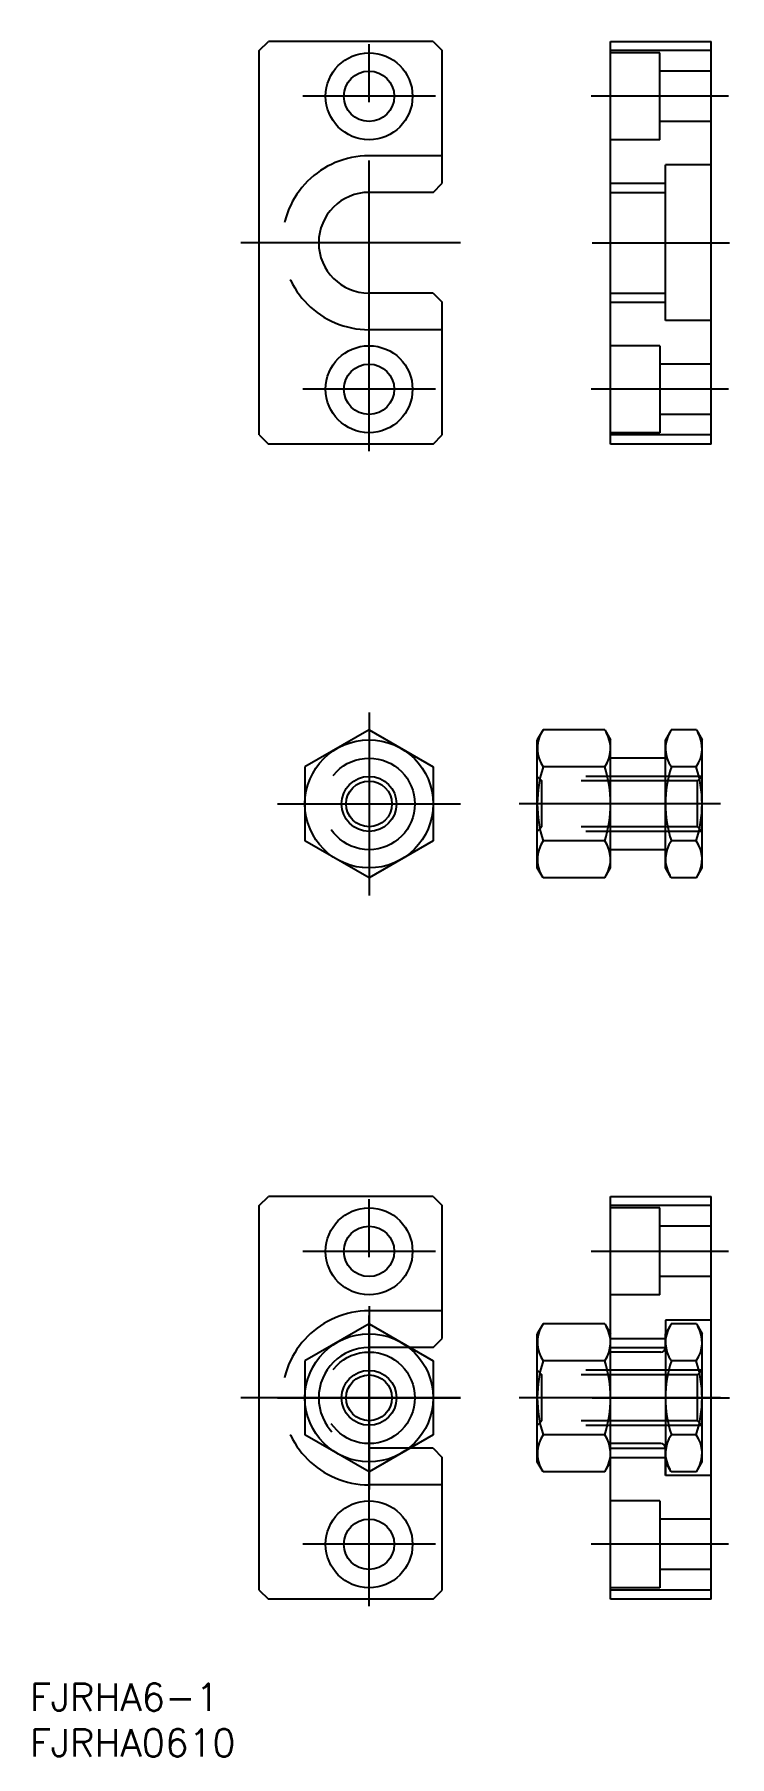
# Model space of a CAD drawing. Extents: x -37 to 39, y -39 to 149.
import ezdxf

# ---------------------------------------------------------------- set-up
doc = ezdxf.new("R2010")
doc.units = 0
doc.linetypes.add('CENTER', pattern=[50.8, 31.75, -6.35, 6.35, -6.35])
doc.linetypes.add('DASHED', pattern=[19.05, 12.7, -6.35])
doc.layers.get('0').update_dxf_attribs({"linetype": 'CONTINUOUS'})
doc.layers.add('CENTER', color=1, linetype='CENTER')
doc.styles.get("Standard").update_dxf_attribs({"font": 'txt.shx', "height": 3, "bigfont": 'bigfont.shx'})

# ---------------------------------------------------------------- blocks, each defined once
blk = doc.blocks.new('*U23')
at = {"color": 7, "linetype": 'CONTINUOUS'}
blk.add_text('FJRHA6-1', height=3, dxfattribs=at).set_placement((-37.07, -34.19))
blk = doc.blocks.new('*U24')
at = {"color": 7, "linetype": 'CONTINUOUS'}
blk.add_text('FJRHA0610', height=3, dxfattribs=at).set_placement((-37.07, -39.19))

msp = doc.modelspace()

# ---------------------------------------------------------------- linework, layer by layer
at = {"color": 7, "linetype": 'CONTINUOUS'}
for p, q in [((-12, 147.18), (-11, 148.18)), ((-12, 105.18), (-12, 147.18)), ((7, 148.18), (-11, 148.18)), ((7, 148.18), (8, 147.18)), ((8, 132.68), (8, 147.18)), ((26.38, 148.18), (37.38, 148.18)), ((26.38, 104.18), (26.38, 148.18)), ((37.38, 147.18), (26.38, 147.18)), ((37.38, 147.18), (26.38, 147.18)), ((37.38, 147.18), (26.38, 147.18)), ((37.38, 104.18), (37.38, 148.18)), ((32.38, 117.68), (32.38, 134.68)), ((37.38, 134.68), (32.38, 134.68)), ((37.38, 134.68), (32.38, 134.68)), ((7, 131.68), (0, 131.68)), ((7, 131.68), (8, 132.68)), ((26.38, 132.68), (32.38, 132.68)), ((26.38, 131.68), (32.38, 131.68)), ((7, 120.68), (0, 120.68)), ((7, 120.68), (8, 119.68)), ((26.38, 120.68), (32.38, 120.68)), ((8, 105.18), (8, 119.68)), ((26.38, 119.68), (32.38, 119.68)), ((37.38, 117.68), (32.38, 117.68)), ((37.38, 117.68), (32.38, 117.68)), ((-12, 105.18), (-11, 104.18)), ((7, 104.18), (-11, 104.18)), ((7, 104.18), (8, 105.18)), ((37.38, 105.18), (26.38, 105.18)), ((37.38, 105.18), (26.38, 105.18)), ((37.38, 104.18), (26.38, 104.18)), ((-12, 21), (-11, 22)), ((-12, -21), (-12, 21)), ((7, 22), (-11, 22)), ((7, 22), (8, 21)), ((8, 6.5), (8, 21)), ((26.38, 22), (37.38, 22)), ((26.38, -22), (26.38, 22)), ((37.38, 21), (26.38, 21)), ((37.38, 21), (26.38, 21)), ((37.38, 21), (26.38, 21)), ((37.38, -22), (37.38, 22)), ((37.38, 8.5), (32.38, 8.5)), ((37.38, 8.5), (32.38, 8.5)), ((32.38, 8.5), (32.38, -8.5)), ((7, 5.5), (8, 6.5)), ((26.38, 6.5), (32.38, 6.5)), ((7, 5.5), (4.47, 5.5)), ((26.38, 5.5), (32.38, 5.5)), ((7, -5.5), (4.47, -5.5)), ((7, -5.5), (8, -6.5)), ((26.38, -5.5), (32.38, -5.5)), ((32.38, -8.5), (32.38, -5.5)), ((8, -21), (8, -6.5)), ((26.38, -6.5), (32.38, -6.5)), ((37.38, -8.5), (32.38, -8.5)), ((37.38, -8.5), (32.38, -8.5)), ((-12, -21), (-11, -22)), ((7, -22), (-11, -22)), ((7, -22), (8, -21)), ((37.38, -21), (26.38, -21)), ((37.38, -21), (26.38, -21)), ((37.38, -22), (26.38, -22))]:
    msp.add_line(p, q, dxfattribs=at)
at = {"color": 3, "linetype": 'DASHED'}
for p, q in [((32.78, 147.18), (26.38, 147.18)), ((32.78, 147.18), (26.38, 147.18)), ((32.78, 147.18), (26.38, 147.18)), ((31.78, 146.93), (26.38, 146.93)), ((31.78, 137.43), (31.78, 146.93)), ((37.38, 144.93), (31.78, 144.93)), ((37.38, 139.43), (31.78, 139.43)), ((31.78, 137.43), (26.38, 137.43)), ((8, 135.68), (0, 135.68)), ((8, 116.68), (0, 116.68)), ((31.78, 114.93), (26.38, 114.93)), ((31.78, 114.93), (31.78, 105.43)), ((37.38, 112.93), (31.78, 112.93)), ((37.38, 107.43), (31.78, 107.43)), ((31.78, 105.43), (26.38, 105.43)), ((32.78, 105.18), (26.38, 105.18)), ((32.78, 105.18), (26.38, 105.18)), ((36.38, 67.89), (18.38, 67.89)), ((18.38, 67.89), (18.88, 67.39)), ((36.38, 67.89), (35.88, 67.39)), ((35.88, 67.39), (18.88, 67.39)), ((18.88, 62.37), (18.88, 67.39)), ((35.88, 62.37), (35.88, 67.39)), ((18.38, 61.87), (18.88, 62.37)), ((35.88, 62.37), (18.88, 62.37)), ((36.38, 61.87), (35.88, 62.37)), ((36.38, 61.87), (18.38, 61.87)), ((32.78, 21), (26.38, 21)), ((32.78, 21), (26.38, 21)), ((32.78, 21), (26.38, 21)), ((31.78, 20.75), (26.38, 20.75)), ((31.78, 11.25), (31.78, 20.75)), ((37.38, 18.75), (31.78, 18.75)), ((37.38, 13.25), (31.78, 13.25)), ((8, 9.5), (0, 9.5)), ((31.78, 11.25), (26.38, 11.25)), ((4.47, 5.5), (0, 5.5)), ((36.38, 3.01), (18.38, 3.01)), ((18.38, 3.01), (18.88, 2.51)), ((35.88, 2.51), (18.88, 2.51)), ((18.88, -2.51), (18.88, 2.51)), ((36.38, 3.01), (35.88, 2.51)), ((35.88, -2.51), (35.88, 2.51)), ((18.38, -3.01), (18.88, -2.51)), ((36.38, -3.01), (18.38, -3.01)), ((35.88, -2.51), (18.88, -2.51)), ((36.38, -3.01), (35.88, -2.51)), ((4.47, -5.5), (0, -5.5)), ((8, -9.5), (0, -9.5)), ((31.78, -11.25), (26.38, -11.25)), ((31.78, -11.25), (31.78, -20.75)), ((37.38, -13.25), (31.78, -13.25)), ((37.38, -18.75), (31.78, -18.75)), ((31.78, -20.75), (26.38, -20.75)), ((32.78, -21), (26.38, -21)), ((32.78, -21), (26.38, -21))]:
    msp.add_line(p, q, dxfattribs=at)
for p, q in [((0, 72.97), (-7, 68.92)), ((-1.75, 71.96), (-1.75, 71.96)), ((0, 72.97), (7, 68.92)), ((19.01, 72.96), (18.38, 71.88)), ((18.38, 57.88), (18.38, 71.88)), ((25.76, 72.96), (19.01, 72.96)), ((25.76, 72.96), (26.38, 71.88)), ((26.38, 57.88), (26.38, 71.88)), ((33.01, 72.96), (32.38, 71.88)), ((32.38, 57.88), (32.38, 71.88)), ((35.76, 72.96), (33.01, 72.96)), ((35.76, 72.96), (36.38, 71.88)), ((36.38, 57.88), (36.38, 71.88)), ((-3.5, 70.95), (-3.5, 70.95)), ((32.38, 69.88), (26.38, 69.88)), ((-7, 68.92), (-7, 60.84)), ((7, 68.92), (7, 60.84)), ((25.74, 68.92), (19.02, 68.92)), ((35.74, 68.92), (33.02, 68.92)), ((0, 56.8), (-7, 60.84)), ((7, 60.84), (0, 56.8)), ((25.74, 60.84), (19.02, 60.84)), ((35.74, 60.84), (33.02, 60.84)), ((32.38, 59.88), (26.38, 59.88)), ((19.01, 56.8), (18.38, 57.88)), ((25.76, 56.8), (19.01, 56.8)), ((25.76, 56.8), (26.38, 57.88)), ((33.01, 56.8), (32.38, 57.88)), ((35.76, 56.8), (33.01, 56.8)), ((35.76, 56.8), (36.38, 57.88)), ((0, 8.08), (-7, 4.04)), ((0, 8.08), (7, 4.04)), ((19.01, 8.08), (18.38, 7)), ((25.76, 8.08), (19.01, 8.08)), ((25.76, 8.08), (26.38, 7)), ((33.01, 8.08), (32.38, 7)), ((35.76, 8.08), (33.01, 8.08)), ((35.76, 8.08), (36.38, 7)), ((-3.5, 6.06), (-3.5, 6.06)), ((-1.75, 7.07), (-1.75, 7.07)), ((18.38, -7), (18.38, 7)), ((26.38, -7), (26.38, 7)), ((32.38, 5.5), (32.38, 7)), ((36.38, -7), (36.38, 7)), ((-7, 4.04), (-7, -4.04)), ((7, 4.04), (7, -4.04)), ((25.74, 4.04), (19.02, 4.04)), ((31.88, 5), (26.38, 5)), ((35.74, 4.04), (33.02, 4.04)), ((0, -8.08), (-7, -4.04)), ((7, -4.04), (0, -8.08)), ((25.74, -4.04), (19.02, -4.04)), ((31.88, -5), (26.38, -5)), ((35.74, -4.04), (33.02, -4.04)), ((19.01, -8.09), (18.38, -7)), ((25.76, -8.09), (26.38, -7)), ((33.01, -8.09), (32.38, -7)), ((35.76, -8.09), (36.38, -7)), ((25.76, -8.09), (19.01, -8.09)), ((35.76, -8.09), (33.01, -8.09))]:
    msp.add_line(p, q)
at = {"color": 7, "linetype": 'CONTINUOUS'}
for centre, radius in [((0, 142.18), 4.75), ((0, 142.18), 2.75), ((0, 110.18), 4.75), ((0, 110.18), 2.75), ((0, 16), 4.75), ((0, 16), 2.75), ((0, -16), 4.75), ((0, -16), 2.75)]:
    msp.add_circle(centre, radius, dxfattribs=at)
for centre, radius in [((0, 64.88), 7), ((0, 64.88), 2.5), ((0, 0), 7), ((0, 0), 2.5)]:
    msp.add_circle(centre, radius)
at = {"color": 3, "linetype": 'DASHED'}
for centre in [(0, 64.88), (0, 0)]:
    msp.add_circle(centre, 5, dxfattribs=at)
at = {"color": 3}
for centre in [(0, 64.88), (0, 0)]:
    msp.add_circle(centre, 3, dxfattribs=at)
at = {"color": 3, "linetype": 'DASHED'}
for centre, radius in [((0, 126.18), 9.5), ((0, 0), 9.5), ((0, 0), 5.5)]:
    msp.add_arc(centre, radius, 90, 270, dxfattribs=at)
at = {"color": 7, "linetype": 'CONTINUOUS'}
for centre, radius, start, end in [((0, 126.18), 5.5, 90, 270), ((31.88, -5.5), 0.5, 0, 90)]:
    msp.add_arc(centre, radius, start, end, dxfattribs=at)
for centre, radius, start, end in [((21.88, 70.94), 3.5, 150, 215.2644), ((22.88, 70.94), 3.5, 324.7356, 30), ((35.88, 70.94), 3.5, 150, 215.2644), ((32.88, 70.94), 3.5, 324.7356, 30), ((31.42, 64.88), 13.04, 161.9403, 198.0597), ((13.34, 64.88), 13.04, 341.9403, 18.0597), ((45.42, 64.88), 13.04, 161.9403, 198.0597), ((23.34, 64.88), 13.04, 341.9403, 18.0597), ((21.88, 58.82), 3.5, 144.7356, 210), ((22.88, 58.82), 3.5, 330, 35.2644), ((35.88, 58.82), 3.5, 144.7356, 210), ((32.88, 58.82), 3.5, 330, 35.2644), ((21.88, 6.06), 3.5, 150, 215.2644), ((22.88, 6.06), 3.5, 324.7356, 30), ((35.88, 6.06), 3.5, 150, 215.2644), ((32.88, 6.06), 3.5, 324.7356, 30), ((31.42, 0), 13.04, 161.9403, 198.0597), ((13.34, 0), 13.04, 341.9403, 18.0597), ((31.88, 5.5), 0.5, 270, 0), ((45.42, 0), 13.04, 161.9403, 198.0597), ((23.34, 0), 13.04, 341.9403, 18.0597), ((21.88, -6.06), 3.5, 144.7356, 210), ((22.88, -6.06), 3.5, 330, 35.2644), ((35.88, -6.06), 3.5, 144.7356, 210), ((32.88, -6.06), 3.5, 330, 35.2644)]:
    msp.add_arc(centre, radius, start, end)
at = {"layer": 'CENTER', "color": 1, "linetype": 'CENTER'}
for p, q in [((0, 103.43), (0, 148.93)), ((7.25, 142.18), (-7.25, 142.18)), ((39.28, 142.18), (24.28, 142.18)), ((10, 126.18), (-14, 126.18)), ((24.38, 126.18), (39.38, 126.18)), ((7.25, 110.18), (-7.25, 110.18)), ((39.28, 110.18), (24.28, 110.18)), ((0, 74.88), (0, 54.88)), ((-10, 64.88), (10, 64.88)), ((38.38, 64.88), (16.38, 64.88)), ((0, -22.75), (0, 22.75)), ((7.25, 16), (-7.25, 16)), ((39.28, 16), (24.28, 16)), ((0, 10), (0, -10)), ((10, 0), (-14, 0)), ((24.38, 0), (39.38, 0)), ((-10, 0), (10, 0)), ((38.38, 0), (16.38, 0)), ((7.25, -16), (-7.25, -16)), ((39.28, -16), (24.28, -16))]:
    msp.add_line(p, q, dxfattribs=at)

# ---------------------------------------------------------------- block references
at = {"color": 7, "linetype": 'CONTINUOUS'}
for name in ['*U23', '*U24']:
    msp.add_blockref(name, (0, 0), dxfattribs=at)

doc.saveas('drawing.dxf')
